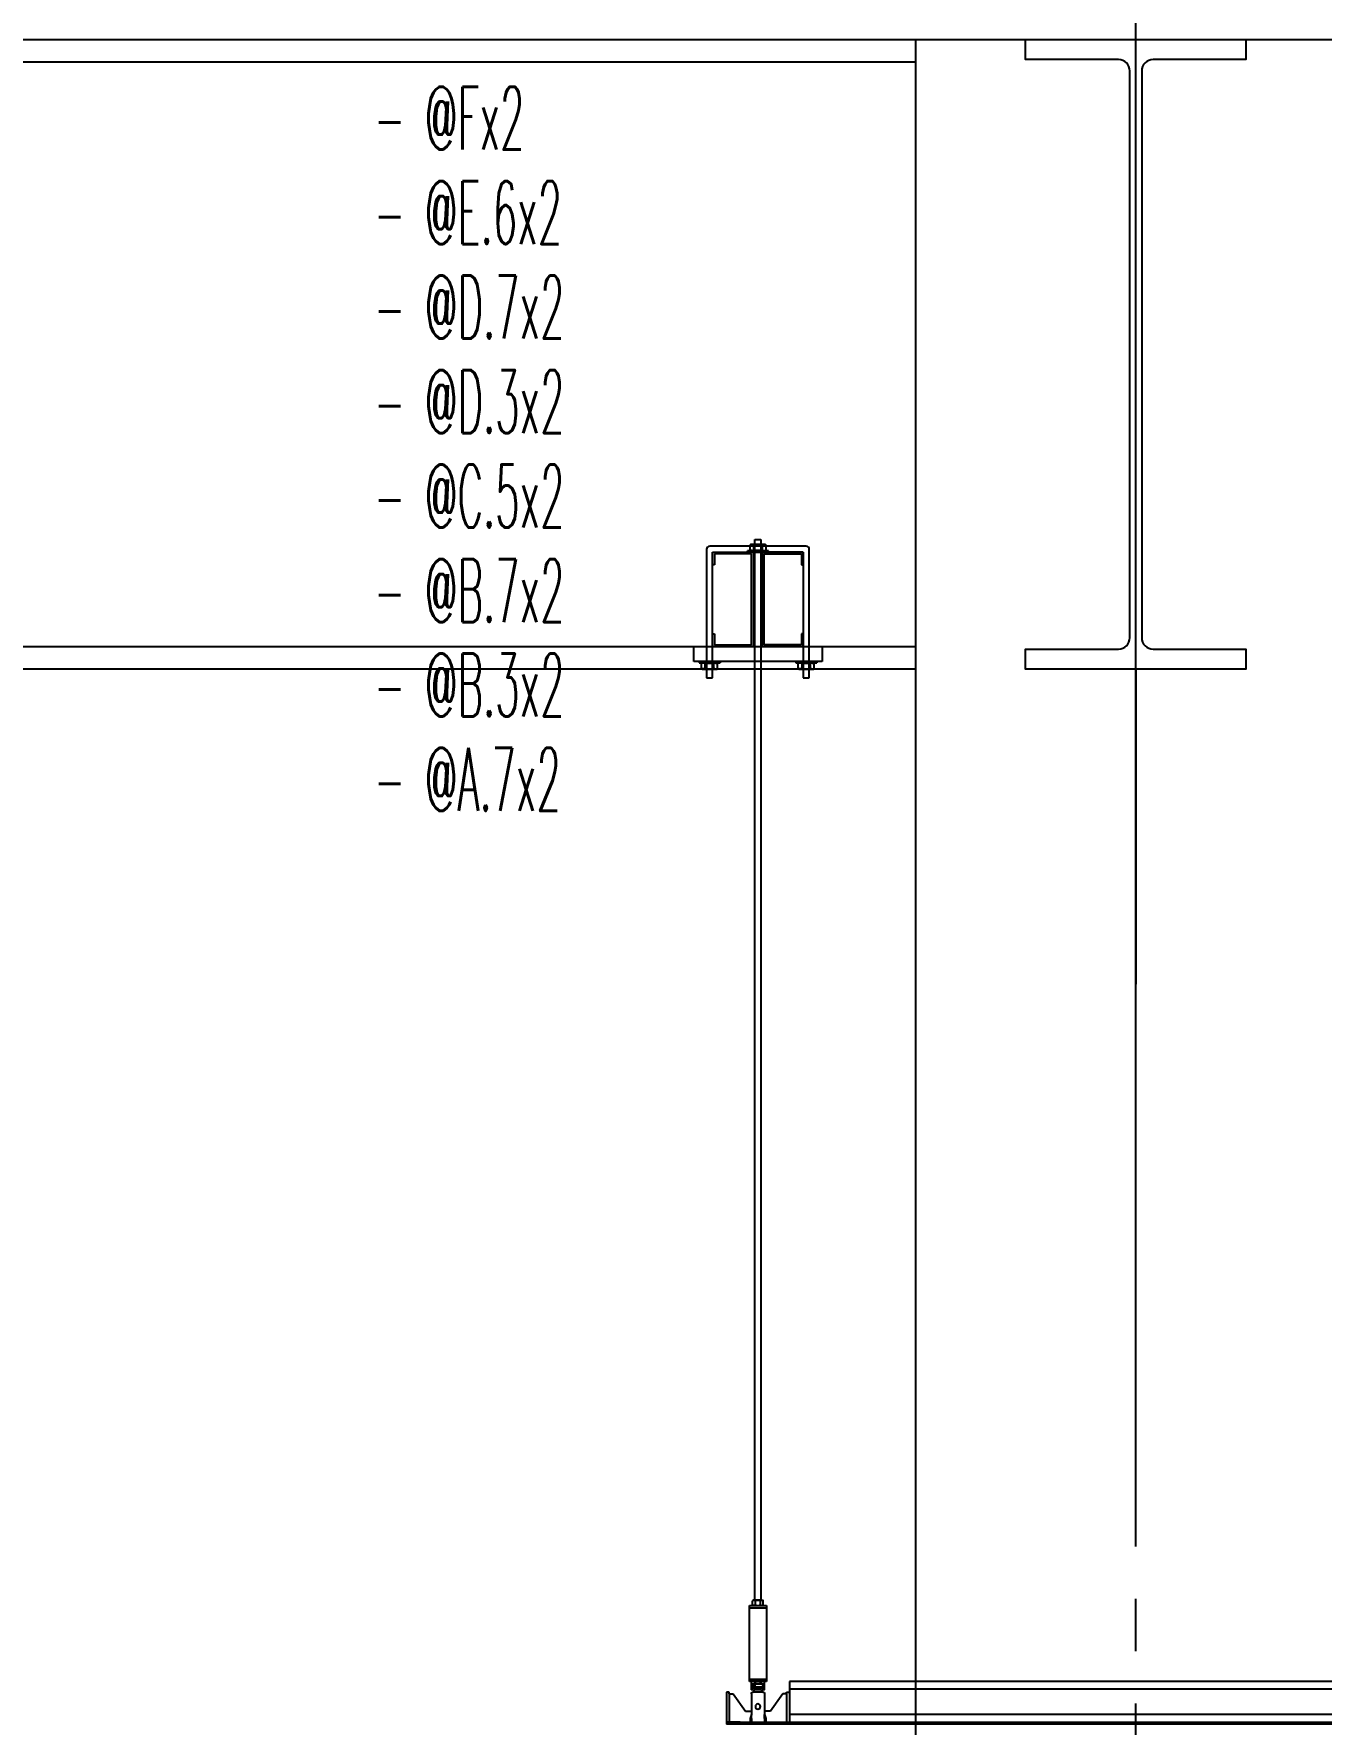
# Model space of a CAD drawing. Header units: millimetres. Extents: x -32710 to 654186, y -254124 to 420220.
# Drawn here: x 220650 to 222694, y 391050 to 393734 of the extents above; entities that cross this region are included whole.
import ezdxf
from ezdxf.enums import TextEntityAlignment as Align
from ezdxf.xclip import XClip

# ---------------------------------------------------------------- set-up
doc = ezdxf.new("R2010")
doc.units = ezdxf.units.MM
doc.header["$LTSCALE"] = 1000
doc.linetypes.add('TPH12-SEC-@E$0$CENTERK5', pattern=[6.916, 6.667, -0.083, 0.083, -0.083])
for name, color, linetype in [('M-TXT', 3, 'Continuous'), ('TPH12-SEC-@E$0$H-SIN', 252, 'TPH12-SEC-@E$0$CENTERK5'), ('TPH12-SEC-@E$0$KABE1', 252, 'Continuous'), ('TPH12-SEC-@E$0$SIAGE1', 252, 'Continuous'), ('TPH12-SEC-@E$0$STEEL2', 252, 'Continuous'), ('TPH12-SEC-@E$0$STEEL3', 252, 'Continuous'), ('YFSHI-02(E-LINE)$0$SH-LINE-10', 10, 'Continuous'), ('YFSHI-02(E-LINE)$0$SH-LINE-130', 130, 'Continuous'), ('YFSHI-02(E-LINE)$0$SH-LINE-82', 82, 'Continuous')]:
    doc.layers.add(name, color=color, linetype=linetype)
doc.styles.add('aa-txt', font='simplex.shx', dxfattribs={"width": 0.7, "bigfont": 'chineset.shx'})

# ---------------------------------------------------------------- blocks, each defined once
blk = doc.blocks.new('TPH12-SEC-@E')
at = {"layer": 'TPH12-SEC-@E$0$H-SIN'}
blk.add_line((222400, 377500), (222400, 414000), dxfattribs=at)
at = {"layer": 'TPH12-SEC-@E$0$KABE1'}
blk.add_line((47000, 393725), (273000, 393725), dxfattribs=at)
at = {"layer": 'TPH12-SEC-@E$0$SIAGE1'}
blk.add_line((222400, 392725), (222400, 392225), dxfattribs=at)
at = {"layer": 'TPH12-SEC-@E$0$STEEL2'}
blk.add_lwpolyline([(222225, 393725), (222575, 393725), (222575, 393693), (222427.5, 393693, 0.414214), (222409.5, 393675), (222409.5, 392775, 0.414214), (222427.5, 392757), (222575, 392757), (222575, 392725), (222225, 392725), (222225, 392757), (222372.5, 392757, 0.414214), (222390.5, 392775), (222390.5, 393675, 0.414214), (222372.5, 393693), (222225, 393693)], format="xyb", close=True, dxfattribs=at)
at = {"layer": 'TPH12-SEC-@E$0$STEEL3'}
blk.add_line((222050, 393725), (222050, 385050), dxfattribs=at)
at = {"layer": 'TPH12-SEC-@E$0$STEEL3', "linetype": 'Continuous'}
for p, q in [((222050, 393689), (214350, 393689)), ((214350, 392761), (222050, 392761)), ((222050, 392725), (214350, 392725))]:
    blk.add_line(p, q, dxfattribs=at)
blk = doc.blocks.new('YFSHI-02(E-LINE)$0$1')
for p, q in [((0.45, 5.1), (0, 5.1)), ((0, 5.1), (0, 0)), ((0.45, 4.8), (0.45, 5.1)), ((0.45, 4.8), (1.05, 4.8)), ((0.45, 4.8), (0.45, 0.28)), ((1.05, 4.8), (3, 2.05)), ((3.95, 4.8), (3.95, 2.05)), ((4.25, 5.1), (5.75, 5.1)), ((6.05, 4.8), (6.05, 2.05)), ((8.95, 4.8), (7, 2.05)), ((9.55, 4.8), (8.95, 4.8)), ((9.55, 4.8), (9.55, 5.1)), ((9.55, 5.1), (10, 5.1)), ((9.55, 4.8), (9.55, 0.33)), ((10, 5.1), (10, 0)), ((9.4, 0.33), (0, 0.33)), ((0, 0.25), (5.68, 0.25)), ((0, 0), (10, 0)), ((2.2, 0), (5, 0)), ((3, 2.05), (3.95, 2.05)), ((3.95, 1.55), (3.75, 0.88)), ((3.75, 0.88), (3.95, 0.88)), ((3.75, 0.88), (3.75, 0.25)), ((3.95, 2.05), (3.95, 1.55)), ((3.95, 0.88), (3.95, 1.55)), ((3.95, 0.88), (3.95, 0.45)), ((10, 0.25), (4.32, 0.25)), ((7, 2.05), (6.05, 2.05)), ((6.05, 2.05), (6.05, 1.55)), ((6.05, 1.55), (6.25, 0.88)), ((6.05, 0.88), (6.05, 1.55)), ((6.25, 0.88), (6.05, 0.88)), ((6.05, 0.88), (6.05, 0.45)), ((6.25, 0.88), (6.25, 0.25)), ((7.8, 0.33), (10, 0.33))]:
    blk.add_line(p, q)
blk.add_lwpolyline([(4.3, 5.1), (4.3, 5.4, 0.414214), (4.2, 5.5), (3.96, 5.5, -0.414214), (3.94, 5.52), (3.94, 6.76, -0.414214), (3.98, 6.8), (4.46, 6.8, -0.414214), (4.5, 6.76), (4.5, 6.42, -0.414214), (4.48, 6.4), (4.18, 6.4, 0.414214), (4.16, 6.38), (4.16, 5.8, 0.414214), (4.26, 5.7), (5.74, 5.7, 0.414214), (5.84, 5.8), (5.84, 6.38, 0.414214), (5.82, 6.4), (5.52, 6.4, -0.414214), (5.5, 6.42), (5.5, 6.76, -0.414214), (5.54, 6.8), (6.02, 6.8, -0.414214), (6.06, 6.76), (6.06, 5.52, -0.414214), (6.04, 5.5), (5.8, 5.5, 0.414214), (5.7, 5.4), (5.7, 5.1)], format="xyb")
blk.add_lwpolyline([(4.52, 5.5, 0.414214), (4.42, 5.4), (4.42, 5.2, 0.414214), (4.52, 5.1), (5.48, 5.1, 0.414214), (5.58, 5.2), (5.58, 5.4, 0.414214), (5.48, 5.5)], format="xyb", close=True)
blk.add_circle((5, 2.8), 0.41)
for centre, radius, start, end in [((4.25, 4.8), 0.3, 90, 180), ((5.75, 4.8), 0.3, 0, 90), ((3.75, 0.45), 0.2, 270, 0), ((6.25, 0.45), 0.2, 180, 270)]:
    blk.add_arc(centre, radius, start, end)
blk = doc.blocks.new('YFSHI-02(E-LINE)$0$CEILING-A')
for p, q in [((-110, 6.8), (-110, 0)), ((-110, 6.8), (0, 6.8)), ((-110, 5.57), (0, 5.57)), ((0, 6.8), (0, 0)), ((-110, 1.52), (0, 1.52)), ((-110, 0.28), (0, 0.28)), ((-110, 0), (0, 0))]:
    blk.add_line(p, q)
blk = doc.blocks.new('YFSHI-02(E-LINE)')
at = {"layer": 'YFSHI-02(E-LINE)$0$SH-LINE-10'}
for p, q in [((221795.2, 391247), (221795.2, 392931)), ((221795.2, 392931), (221804.8, 392931)), ((221804.8, 392931), (221804.8, 391247)), ((221718.5, 392915.5), (221718.5, 392711.3)), ((221876.5, 392920.5), (221723.5, 392920.5)), ((221728, 392711.3), (221728, 392911)), ((221728, 392911), (221872, 392911)), ((221816.5, 392913.1), (221783.5, 392913.1)), ((221783.5, 392911), (221783.5, 392913.1)), ((221816.5, 392911), (221783.5, 392911)), ((221787.3, 392921.8), (221787.3, 392914.3)), ((221787.3, 392921.8), (221787.3, 392914.3)), ((221811.7, 392923), (221788.3, 392923)), ((221811.7, 392923), (221788.3, 392923)), ((221790.7, 392922.7), (221788.3, 392922.7)), ((221790.7, 392922.7), (221788.3, 392922.7)), ((221790.7, 392913.4), (221788.3, 392913.4)), ((221790.7, 392913.4), (221788.3, 392913.4)), ((221811.7, 392913.1), (221788.3, 392913.1)), ((221793.2, 392921.8), (221793.2, 392914.3)), ((221793.2, 392921.8), (221793.2, 392914.3)), ((221803.5, 392922.7), (221796.5, 392922.7)), ((221803.5, 392922.7), (221796.5, 392922.7)), ((221803.5, 392913.4), (221796.5, 392913.4)), ((221803.5, 392913.4), (221796.5, 392913.4)), ((221806.8, 392921.8), (221806.8, 392914.3)), ((221806.8, 392921.8), (221806.8, 392914.3)), ((221809.3, 392922.7), (221811.7, 392922.7)), ((221809.3, 392922.7), (221811.7, 392922.7)), ((221809.3, 392913.4), (221811.7, 392913.4)), ((221809.3, 392913.4), (221811.7, 392913.4)), ((221812.7, 392921.8), (221812.7, 392914.3)), ((221812.7, 392921.8), (221812.7, 392914.3)), ((221816.5, 392911), (221816.5, 392913.1)), ((221872, 392911), (221872, 392711.3)), ((221881.5, 392737.3), (221881.5, 392915.5)), ((221698.2, 392761), (221901.8, 392761)), ((221698.2, 392737.3), (221698.2, 392761)), ((221901.8, 392761), (221901.8, 392737.3)), ((221901.8, 392737.3), (221698.2, 392737.3)), ((221706.7, 392737.3), (221739.8, 392737.3)), ((221706.7, 392737.3), (221706.7, 392735.2)), ((221706.7, 392735.2), (221739.8, 392735.2)), ((221710.6, 392726.5), (221710.6, 392734)), ((221710.6, 392726.5), (221710.6, 392734)), ((221711.5, 392735.2), (221735, 392735.2)), ((221711.5, 392725.3), (221735, 392725.3)), ((221711.5, 392725.3), (221735, 392725.3)), ((221714, 392734.9), (221711.6, 392734.9)), ((221714, 392734.9), (221711.6, 392734.9)), ((221714, 392725.7), (221711.6, 392725.7)), ((221714, 392725.7), (221711.6, 392725.7)), ((221716.4, 392726.5), (221716.4, 392734)), ((221716.4, 392726.5), (221716.4, 392734)), ((221719.7, 392734.9), (221726.8, 392734.9)), ((221719.7, 392734.9), (221726.8, 392734.9)), ((221719.7, 392725.7), (221726.8, 392725.7)), ((221719.7, 392725.7), (221726.8, 392725.7)), ((221730, 392726.5), (221730, 392734)), ((221730, 392726.5), (221730, 392734)), ((221732.5, 392734.9), (221734.9, 392734.9)), ((221732.5, 392734.9), (221734.9, 392734.9)), ((221732.5, 392725.7), (221734.9, 392725.7)), ((221732.5, 392725.7), (221734.9, 392725.7)), ((221735.9, 392726.5), (221735.9, 392734)), ((221735.9, 392726.5), (221735.9, 392734)), ((221739.8, 392737.3), (221739.8, 392735.2)), ((221860.2, 392737.3), (221893.3, 392737.3)), ((221860.2, 392737.3), (221860.2, 392735.2)), ((221860.2, 392735.2), (221893.3, 392735.2)), ((221864.1, 392726.5), (221864.1, 392734)), ((221864.1, 392726.5), (221864.1, 392734)), ((221865, 392735.2), (221888.5, 392735.2)), ((221865, 392725.3), (221888.5, 392725.3)), ((221865, 392725.3), (221888.5, 392725.3)), ((221867.5, 392734.9), (221865.1, 392734.9)), ((221867.5, 392734.9), (221865.1, 392734.9)), ((221867.5, 392725.7), (221865.1, 392725.7)), ((221867.5, 392725.7), (221865.1, 392725.7)), ((221870, 392726.5), (221870, 392734)), ((221870, 392726.5), (221870, 392734)), ((221873.2, 392734.9), (221880.3, 392734.9)), ((221873.2, 392734.9), (221880.3, 392734.9)), ((221873.2, 392725.7), (221880.3, 392725.7)), ((221873.2, 392725.7), (221880.3, 392725.7)), ((221881.5, 392711.3), (221881.5, 392737.3)), ((221883.6, 392726.5), (221883.6, 392734)), ((221883.6, 392726.5), (221883.6, 392734)), ((221886, 392734.9), (221888.4, 392734.9)), ((221886, 392734.9), (221888.4, 392734.9)), ((221886, 392725.7), (221888.4, 392725.7)), ((221886, 392725.7), (221888.4, 392725.7)), ((221889.4, 392726.5), (221889.4, 392734)), ((221889.4, 392726.5), (221889.4, 392734)), ((221893.3, 392737.3), (221893.3, 392735.2)), ((221718.5, 392711.3), (221728, 392711.3)), ((221872, 392711.3), (221881.5, 392711.3)), ((221786.6, 391238.5), (221813.4, 391238.5)), ((221786.6, 391238.5), (221813.4, 391238.5)), ((221786.6, 391118), (221786.6, 391238.5)), ((221786.6, 391118), (221786.6, 391238.5)), ((221786.6, 391238.5), (221813.4, 391238.5)), ((221791.5, 391239.3), (221791.5, 391246.1)), ((221791.5, 391239.3), (221791.5, 391246.1)), ((221792.1, 391247), (221807.9, 391247)), ((221792.1, 391247), (221807.9, 391247)), ((221792.1, 391238.5), (221807.9, 391238.5)), ((221792.1, 391238.5), (221807.9, 391238.5)), ((221794.5, 391246.7), (221792.2, 391246.7)), ((221794.5, 391246.7), (221792.2, 391246.7)), ((221794.5, 391238.7), (221792.2, 391238.7)), ((221794.5, 391238.7), (221792.2, 391238.7)), ((221804.8, 391247), (221795.2, 391247)), ((221796.2, 391239.3), (221796.2, 391246.1)), ((221796.2, 391239.3), (221796.2, 391246.1)), ((221798.5, 391246.7), (221801.5, 391246.7)), ((221798.5, 391238.7), (221801.5, 391238.7)), ((221798.5, 391238.7), (221801.5, 391238.7)), ((221803.8, 391239.3), (221803.8, 391246.1)), ((221803.8, 391239.3), (221803.8, 391246.1)), ((221805.5, 391246.7), (221807.8, 391246.7)), ((221805.5, 391246.7), (221807.8, 391246.7)), ((221805.5, 391238.7), (221807.8, 391238.7)), ((221805.5, 391238.7), (221807.8, 391238.7)), ((221808.5, 391239.3), (221808.5, 391246.1)), ((221808.5, 391239.3), (221808.5, 391246.1)), ((221813.4, 391238.5), (221813.4, 391118)), ((221813.4, 391238.5), (221813.4, 391118)), ((221813.4, 391118), (221786.6, 391118)), ((221813.4, 391118), (221786.6, 391118)), ((221792.1, 391108.9), (221792.1, 391113.3)), ((221808.1, 391113.3), (221792.1, 391113.3)), ((221808.3, 391108.9), (221792.1, 391108.9)), ((221793.2, 391108.9), (221793.2, 391113.3)), ((221795.6, 391113.3), (221795.6, 391113.9)), ((221804.3, 391113.9), (221795.6, 391113.9)), ((221795.8, 391108.9), (221795.8, 391113.3)), ((221795.9, 391113.9), (221795.9, 391118)), ((221804.1, 391113.9), (221804.1, 391118)), ((221804.3, 391113.3), (221804.3, 391113.9)), ((221808.3, 391109), (221808.3, 391113.1))]:
    blk.add_line(p, q, dxfattribs=at)
for points in [[(221786.6, 391234.8), (221813.4, 391234.8)], [(221786.6, 391234.8), (221813.4, 391234.8)], [(221786.6, 391121.6), (221813.4, 391121.6)], [(221786.6, 391121.6), (221813.4, 391121.6)]]:
    blk.add_lwpolyline(points, dxfattribs=at)
for centre, radius, start, end in [((221723.5, 392915.5), 5, 90, 180), ((221789.3, 392921.2), 2.1, 120.5681, 163.207), ((221789.3, 392921.2), 2.1, 120.5681, 163.207), ((221789.1, 392920.8), 2.02, 111.8965, 149.5654), ((221789.1, 392920.8), 2.02, 111.8965, 149.5654), ((221789.1, 392915.3), 2.02, 210.4346, 248.1035), ((221789.1, 392915.3), 2.02, 210.4346, 248.1035), ((221789.3, 392914.9), 2.1, 196.793, 239.4319), ((221789.3, 392914.9), 2.1, 196.793, 239.4319), ((221789.3, 392914.6), 8.18, 61.7885, 80.1123), ((221789.3, 392914.6), 8.18, 61.7885, 80.1123), ((221789.3, 392921.5), 8.18, 279.8877, 298.2115), ((221789.3, 392921.5), 8.18, 279.8877, 298.2115), ((221797.2, 392913.2), 9.43, 94.1532, 114.8761), ((221797.2, 392913.2), 9.43, 94.1532, 114.8761), ((221797.2, 392922.8), 9.43, 245.1239, 265.8468), ((221797.2, 392922.8), 9.43, 245.1239, 265.8468), ((221802.8, 392913.2), 9.43, 65.1239, 85.8468), ((221802.8, 392913.2), 9.43, 65.1239, 85.8468), ((221802.8, 392922.8), 9.43, 274.1532, 294.8761), ((221802.8, 392922.8), 9.43, 274.1532, 294.8761), ((221810.7, 392914.6), 8.18, 99.8877, 118.2115), ((221810.7, 392914.6), 8.18, 99.8877, 118.2115), ((221810.7, 392921.5), 8.18, 241.7885, 260.1123), ((221810.7, 392921.5), 8.18, 241.7885, 260.1123), ((221810.7, 392921.2), 2.1, 16.793, 59.4319), ((221810.7, 392921.2), 2.1, 16.793, 59.4319), ((221810.9, 392920.8), 2.02, 30.4346, 68.1035), ((221810.9, 392920.8), 2.02, 30.4346, 68.1035), ((221810.7, 392914.9), 2.1, 300.5681, 343.207), ((221810.9, 392915.3), 2.02, 291.8965, 329.5654), ((221810.9, 392915.3), 2.02, 291.8965, 329.5654), ((221810.7, 392914.9), 2.1, 300.5681, 343.207), ((221876.5, 392915.5), 5, 0, 90), ((221712.6, 392733.4), 2.1, 120.5681, 163.207), ((221712.6, 392733.4), 2.1, 120.5681, 163.207), ((221712.3, 392733), 2.02, 111.8965, 149.5654), ((221712.3, 392733), 2.02, 111.8965, 149.5654), ((221712.3, 392727.5), 2.02, 210.4346, 248.1035), ((221712.6, 392727.1), 2.1, 196.793, 239.4319), ((221712.6, 392727.1), 2.1, 196.793, 239.4319), ((221712.3, 392727.5), 2.02, 210.4346, 248.1035), ((221712.6, 392726.8), 8.18, 61.7885, 80.1123), ((221712.6, 392726.8), 8.18, 61.7885, 80.1123), ((221712.6, 392733.7), 8.18, 279.8877, 298.2115), ((221712.6, 392733.7), 8.18, 279.8877, 298.2115), ((221720.4, 392725.5), 9.43, 94.1532, 114.8761), ((221720.4, 392725.5), 9.43, 94.1532, 114.8761), ((221720.4, 392735.1), 9.43, 245.1239, 265.8468), ((221720.4, 392735.1), 9.43, 245.1239, 265.8468), ((221726.1, 392725.5), 9.43, 65.1239, 85.8468), ((221726.1, 392725.5), 9.43, 65.1239, 85.8468), ((221726.1, 392735.1), 9.43, 274.1532, 294.8761), ((221726.1, 392735.1), 9.43, 274.1532, 294.8761), ((221733.9, 392726.8), 8.18, 99.8877, 118.2115), ((221733.9, 392726.8), 8.18, 99.8877, 118.2115), ((221733.9, 392733.7), 8.18, 241.7885, 260.1123), ((221733.9, 392733.7), 8.18, 241.7885, 260.1123), ((221734.2, 392733), 2.02, 30.4346, 68.1035), ((221734.2, 392733), 2.02, 30.4346, 68.1035), ((221734.2, 392727.5), 2.02, 291.8965, 329.5654), ((221734.2, 392727.5), 2.02, 291.8965, 329.5654), ((221733.9, 392733.4), 2.1, 16.793, 59.4319), ((221733.9, 392733.4), 2.1, 16.793, 59.4319), ((221733.9, 392727.1), 2.1, 300.5681, 343.207), ((221733.9, 392727.1), 2.1, 300.5681, 343.207), ((221866.1, 392733.4), 2.1, 120.5681, 163.207), ((221866.1, 392733.4), 2.1, 120.5681, 163.207), ((221865.8, 392733), 2.02, 111.8965, 149.5654), ((221865.8, 392733), 2.02, 111.8965, 149.5654), ((221865.8, 392727.5), 2.02, 210.4346, 248.1035), ((221866.1, 392727.1), 2.1, 196.793, 239.4319), ((221866.1, 392727.1), 2.1, 196.793, 239.4319), ((221865.8, 392727.5), 2.02, 210.4346, 248.1035), ((221866.1, 392726.8), 8.18, 61.7885, 80.1123), ((221866.1, 392726.8), 8.18, 61.7885, 80.1123), ((221866.1, 392733.7), 8.18, 279.8877, 298.2115), ((221866.1, 392733.7), 8.18, 279.8877, 298.2115), ((221873.9, 392725.5), 9.43, 94.1532, 114.8761), ((221873.9, 392725.5), 9.43, 94.1532, 114.8761), ((221873.9, 392735.1), 9.43, 245.1239, 265.8468), ((221873.9, 392735.1), 9.43, 245.1239, 265.8468), ((221879.6, 392725.5), 9.43, 65.1239, 85.8468), ((221879.6, 392725.5), 9.43, 65.1239, 85.8468), ((221879.6, 392735.1), 9.43, 274.1532, 294.8761), ((221879.6, 392735.1), 9.43, 274.1532, 294.8761), ((221887.4, 392726.8), 8.18, 99.8877, 118.2115), ((221887.4, 392726.8), 8.18, 99.8877, 118.2115), ((221887.4, 392733.7), 8.18, 241.7885, 260.1123), ((221887.4, 392733.7), 8.18, 241.7885, 260.1123), ((221887.7, 392733), 2.02, 30.4346, 68.1035), ((221887.7, 392733), 2.02, 30.4346, 68.1035), ((221887.7, 392727.5), 2.02, 291.8965, 329.5654), ((221887.7, 392727.5), 2.02, 291.8965, 329.5654), ((221887.4, 392733.4), 2.1, 16.793, 59.4319), ((221887.4, 392733.4), 2.1, 16.793, 59.4319), ((221887.4, 392727.1), 2.1, 300.5681, 343.207), ((221887.4, 392727.1), 2.1, 300.5681, 343.207), ((221792.9, 391245.7), 1.46, 120.5681, 163.207), ((221792.9, 391245.7), 1.46, 120.5681, 163.207), ((221792.7, 391245.4), 1.4, 111.8965, 149.5654), ((221792.7, 391245.4), 1.4, 111.8965, 149.5654), ((221792.9, 391239.7), 1.46, 196.793, 239.4319), ((221792.7, 391240), 1.4, 210.4346, 248.1035), ((221792.7, 391240), 1.4, 210.4346, 248.1035), ((221792.9, 391239.7), 1.46, 196.793, 239.4319), ((221793.6, 391241.1), 5.67, 61.7885, 80.1123), ((221793.6, 391241.1), 5.67, 61.7885, 80.1123), ((221793.6, 391244.3), 5.67, 279.8877, 298.2115), ((221793.6, 391244.3), 5.67, 279.8877, 298.2115), ((221799, 391240.2), 6.54, 94.1532, 114.8761), ((221799, 391240.2), 6.54, 94.1532, 114.8761), ((221799, 391245.2), 6.54, 245.1239, 265.8468), ((221799, 391245.2), 6.54, 245.1239, 265.8468), ((221801, 391240.2), 6.54, 65.1239, 85.8468), ((221801, 391240.2), 6.54, 65.1239, 85.8468), ((221801, 391245.2), 6.54, 274.1532, 294.8761), ((221801, 391245.2), 6.54, 274.1532, 294.8761), ((221806.4, 391241.1), 5.67, 99.8877, 118.2115), ((221806.4, 391241.1), 5.67, 99.8877, 118.2115), ((221806.4, 391244.3), 5.67, 241.7885, 260.1123), ((221806.4, 391244.3), 5.67, 241.7885, 260.1123), ((221807.3, 391245.4), 1.4, 30.4346, 68.1035), ((221807.3, 391245.4), 1.4, 30.4346, 68.1035), ((221807.3, 391240), 1.4, 291.8965, 329.5654), ((221807.3, 391240), 1.4, 291.8965, 329.5654), ((221807.1, 391245.7), 1.46, 16.793, 59.4319), ((221807.1, 391245.7), 1.46, 16.793, 59.4319), ((221807.1, 391239.7), 1.46, 300.5681, 343.207), ((221807.1, 391239.7), 1.46, 300.5681, 343.207), ((221797.4, 391111.1), 5.76, 157.8828, 180.1952), ((221797.4, 391111.1), 5.76, 179.8048, 202.1172), ((221805.9, 391111.2), 2.29, 356.5141, 63.2222), ((221805.9, 391111.2), 2.29, 356.5141, 63.2222), ((221805.9, 391111), 2.29, 296.7778, 3.4859), ((221808.1, 391113.1), 0.2, 0, 90), ((221808.3, 391109), 0.0625, 270, 0)]:
    blk.add_arc(centre, radius, start, end, dxfattribs=at)
at = {"layer": 'YFSHI-02(E-LINE)$0$SH-LINE-130'}
for p, q in [((221728, 392891), (221728, 392911)), ((221728, 392911), (221793, 392911)), ((221790, 392908), (221731, 392908)), ((221731, 392908), (221731, 392891)), ((221790, 392764), (221790, 392908)), ((221793, 392911), (221793, 392761)), ((221872, 392911), (221807, 392911)), ((221807, 392911), (221807, 392761)), ((221810, 392764), (221810, 392908)), ((221810, 392908), (221869, 392908)), ((221869, 392908), (221869, 392891)), ((221872, 392891), (221872, 392911)), ((221731, 392891), (221728, 392891)), ((221869, 392891), (221872, 392891)), ((221728, 392761), (221728, 392781)), ((221728, 392781), (221731, 392781)), ((221731, 392781), (221731, 392764)), ((221872, 392781), (221869, 392781)), ((221869, 392781), (221869, 392764)), ((221872, 392761), (221872, 392781)), ((221793, 392761), (221728, 392761)), ((221731, 392764), (221790, 392764)), ((221807, 392761), (221872, 392761)), ((221869, 392764), (221810, 392764))]:
    blk.add_line(p, q, dxfattribs=at)
at = {"layer": 'YFSHI-02(E-LINE)$0$SH-LINE-82', "xscale": -10, "yscale": 10, "zscale": 10}
for name in ['YFSHI-02(E-LINE)$0$1', 'YFSHI-02(E-LINE)$0$CEILING-A']:
    blk.add_blockref(name, (221850, 391050), dxfattribs=at)

msp = doc.modelspace()

# ---------------------------------------------------------------- block references
msp.add_blockref('TPH12-SEC-@E', (0, 0))
ref = msp.add_blockref('YFSHI-02(E-LINE)', (0, 0))
XClip(ref).set_block_clipping_path([(193435.9728033519, 355635.7797075855), (305020.60558715, 413217.0386999981)])

# ---------------------------------------------------------------- texts
at = {"layer": 'M-TXT', "style": 'aa-txt', "width": 0.45}
for s, p in [('- @Fx2', (221190, 393600)), ('- @E.6x2', (221190, 393450)), ('- @D.7x2', (221190, 393300)), ('- @D.3x2', (221190, 393150)), ('- @C.5x2', (221190, 393000)), ('- @B.7x2', (221190, 392850)), ('- @B.3x2', (221190, 392700)), ('- @A.7x2', (221190, 392550))]:
    msp.add_text(s, height=100, dxfattribs=at).set_placement(p, align=Align.MIDDLE_LEFT)

doc.saveas('drawing.dxf')
